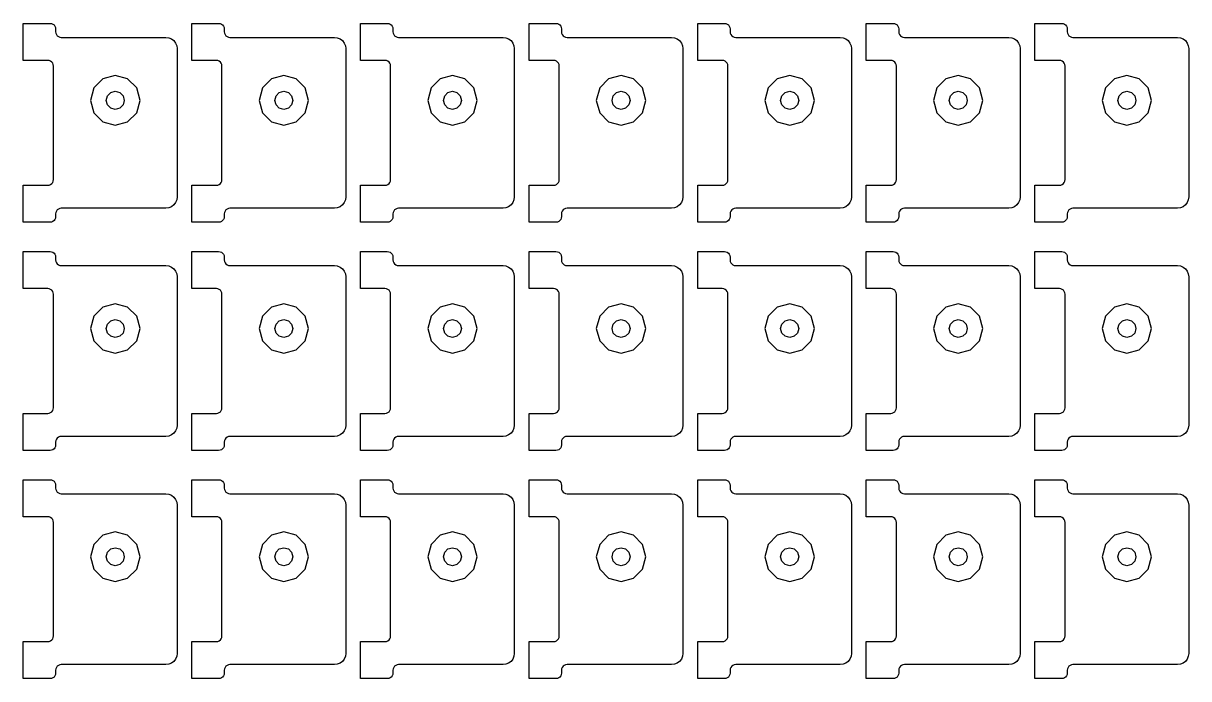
# Model space of a CAD drawing. Extents: x 11 to 212, y 11 to 212.
# Drawn here: x 144.65 to 156.85, y 97.02 to 103.88 of the extents above; entities that cross this region are included whole.
import ezdxf

# ---------------------------------------------------------------- set-up
doc = ezdxf.new("R2010")
doc.units = 0
doc.layers.add('G', color=7, linetype='continuous')

msp = doc.modelspace()

# ---------------------------------------------------------------- linework, layer by layer
at = {"layer": 'G'}
for points in [[(144.906, 102.188), (144.921, 102.19), (144.935, 102.196), (144.947, 102.205), (144.957, 102.218), (144.963, 102.232), (144.965, 102.247), (144.965, 103.435), (144.963, 103.451), (144.957, 103.465), (144.947, 103.477), (144.935, 103.486), (144.921, 103.492), (144.906, 103.494), (144.649, 103.494), (144.649, 103.882), (144.929, 103.882), (144.945, 103.88), (144.959, 103.874), (144.971, 103.865), (144.98, 103.853), (144.986, 103.839), (144.988, 103.824), (144.988, 103.794), (144.99, 103.779), (144.996, 103.765), (145.005, 103.753), (145.018, 103.743), (145.032, 103.737), (145.047, 103.735), (146.141, 103.735), (146.172, 103.731), (146.2, 103.72), (146.224, 103.701), (146.243, 103.676), (146.255, 103.648), (146.259, 103.618), (146.259, 102.065), (146.255, 102.034), (146.243, 102.006), (146.224, 101.982), (146.2, 101.963), (146.172, 101.951), (146.141, 101.947), (145.047, 101.947), (145.032, 101.945), (145.018, 101.939), (145.005, 101.93), (144.996, 101.918), (144.99, 101.903), (144.988, 101.888), (144.988, 101.859), (144.986, 101.844), (144.98, 101.829), (144.971, 101.817), (144.959, 101.808), (144.945, 101.802), (144.929, 101.8), (144.649, 101.8), (144.649, 102.188)], [(146.671, 102.188), (146.686, 102.19), (146.7, 102.196), (146.712, 102.205), (146.722, 102.218), (146.727, 102.232), (146.729, 102.247), (146.729, 103.435), (146.727, 103.451), (146.722, 103.465), (146.712, 103.477), (146.7, 103.486), (146.686, 103.492), (146.671, 103.494), (146.414, 103.494), (146.414, 103.882), (146.694, 103.882), (146.709, 103.88), (146.724, 103.874), (146.736, 103.865), (146.745, 103.853), (146.751, 103.839), (146.753, 103.824), (146.753, 103.794), (146.755, 103.779), (146.761, 103.765), (146.77, 103.753), (146.782, 103.743), (146.797, 103.737), (146.812, 103.735), (147.906, 103.735), (147.936, 103.731), (147.965, 103.72), (147.989, 103.701), (148.008, 103.676), (148.02, 103.648), (148.024, 103.618), (148.024, 102.065), (148.02, 102.034), (148.008, 102.006), (147.989, 101.982), (147.965, 101.963), (147.936, 101.951), (147.906, 101.947), (146.812, 101.947), (146.797, 101.945), (146.782, 101.939), (146.77, 101.93), (146.761, 101.918), (146.755, 101.903), (146.753, 101.888), (146.753, 101.859), (146.751, 101.844), (146.745, 101.829), (146.736, 101.817), (146.724, 101.808), (146.709, 101.802), (146.694, 101.8), (146.414, 101.8), (146.414, 102.188)], [(148.435, 102.188), (148.451, 102.19), (148.465, 102.196), (148.477, 102.205), (148.486, 102.218), (148.492, 102.232), (148.494, 102.247), (148.494, 103.435), (148.492, 103.451), (148.486, 103.465), (148.477, 103.477), (148.465, 103.486), (148.451, 103.492), (148.435, 103.494), (148.179, 103.494), (148.179, 103.882), (148.459, 103.882), (148.474, 103.88), (148.488, 103.874), (148.5, 103.865), (148.51, 103.853), (148.516, 103.839), (148.518, 103.824), (148.518, 103.794), (148.52, 103.779), (148.526, 103.765), (148.535, 103.753), (148.547, 103.743), (148.561, 103.737), (148.576, 103.735), (149.671, 103.735), (149.701, 103.731), (149.729, 103.72), (149.754, 103.701), (149.772, 103.676), (149.784, 103.648), (149.788, 103.618), (149.788, 102.065), (149.784, 102.034), (149.772, 102.006), (149.754, 101.982), (149.729, 101.963), (149.701, 101.951), (149.671, 101.947), (148.576, 101.947), (148.561, 101.945), (148.547, 101.939), (148.535, 101.93), (148.526, 101.918), (148.52, 101.903), (148.518, 101.888), (148.518, 101.859), (148.516, 101.844), (148.51, 101.829), (148.5, 101.817), (148.488, 101.808), (148.474, 101.802), (148.459, 101.8), (148.179, 101.8), (148.179, 102.188)], [(150.2, 102.188), (150.215, 102.19), (150.229, 102.196), (150.242, 102.205), (150.251, 102.218), (150.257, 102.232), (150.259, 102.247), (150.259, 103.435), (150.257, 103.451), (150.251, 103.465), (150.242, 103.477), (150.229, 103.486), (150.215, 103.492), (150.2, 103.494), (149.944, 103.494), (149.944, 103.882), (150.224, 103.882), (150.239, 103.88), (150.253, 103.874), (150.265, 103.865), (150.274, 103.853), (150.28, 103.839), (150.282, 103.824), (150.282, 103.794), (150.284, 103.779), (150.29, 103.765), (150.3, 103.753), (150.312, 103.743), (150.326, 103.737), (150.341, 103.735), (151.435, 103.735), (151.466, 103.731), (151.494, 103.72), (151.518, 103.701), (151.537, 103.676), (151.549, 103.648), (151.553, 103.618), (151.553, 102.065), (151.549, 102.034), (151.537, 102.006), (151.518, 101.982), (151.494, 101.963), (151.466, 101.951), (151.435, 101.947), (150.341, 101.947), (150.326, 101.945), (150.312, 101.939), (150.3, 101.93), (150.29, 101.918), (150.284, 101.903), (150.282, 101.888), (150.282, 101.859), (150.28, 101.844), (150.274, 101.829), (150.265, 101.817), (150.253, 101.808), (150.239, 101.802), (150.224, 101.8), (149.944, 101.8), (149.944, 102.188)], [(151.965, 102.188), (151.98, 102.19), (151.994, 102.196), (152.006, 102.205), (152.016, 102.218), (152.022, 102.232), (152.024, 102.247), (152.024, 103.435), (152.022, 103.451), (152.016, 103.465), (152.006, 103.477), (151.994, 103.486), (151.98, 103.492), (151.965, 103.494), (151.708, 103.494), (151.708, 103.882), (151.988, 103.882), (152.003, 103.88), (152.018, 103.874), (152.03, 103.865), (152.039, 103.853), (152.045, 103.839), (152.047, 103.824), (152.047, 103.794), (152.049, 103.779), (152.055, 103.765), (152.064, 103.753), (152.076, 103.743), (152.091, 103.737), (152.106, 103.735), (153.2, 103.735), (153.23, 103.731), (153.259, 103.72), (153.283, 103.701), (153.302, 103.676), (153.314, 103.648), (153.318, 103.618), (153.318, 102.065), (153.314, 102.034), (153.302, 102.006), (153.283, 101.982), (153.259, 101.963), (153.23, 101.951), (153.2, 101.947), (152.106, 101.947), (152.091, 101.945), (152.076, 101.939), (152.064, 101.93), (152.055, 101.918), (152.049, 101.903), (152.047, 101.888), (152.047, 101.859), (152.045, 101.844), (152.039, 101.829), (152.03, 101.817), (152.018, 101.808), (152.003, 101.802), (151.988, 101.8), (151.708, 101.8), (151.708, 102.188)], [(153.729, 102.188), (153.745, 102.19), (153.759, 102.196), (153.771, 102.205), (153.78, 102.218), (153.786, 102.232), (153.788, 102.247), (153.788, 103.435), (153.786, 103.451), (153.78, 103.465), (153.771, 103.477), (153.759, 103.486), (153.745, 103.492), (153.729, 103.494), (153.473, 103.494), (153.473, 103.882), (153.753, 103.882), (153.768, 103.88), (153.782, 103.874), (153.795, 103.865), (153.804, 103.853), (153.81, 103.839), (153.812, 103.824), (153.812, 103.794), (153.814, 103.779), (153.82, 103.765), (153.829, 103.753), (153.841, 103.743), (153.855, 103.737), (153.871, 103.735), (154.965, 103.735), (154.995, 103.731), (155.024, 103.72), (155.048, 103.701), (155.067, 103.676), (155.078, 103.648), (155.082, 103.618), (155.082, 102.065), (155.078, 102.034), (155.067, 102.006), (155.048, 101.982), (155.024, 101.963), (154.995, 101.951), (154.965, 101.947), (153.871, 101.947), (153.855, 101.945), (153.841, 101.939), (153.829, 101.93), (153.82, 101.918), (153.814, 101.903), (153.812, 101.888), (153.812, 101.859), (153.81, 101.844), (153.804, 101.829), (153.795, 101.817), (153.782, 101.808), (153.768, 101.802), (153.753, 101.8), (153.473, 101.8), (153.473, 102.188)], [(155.494, 102.188), (155.509, 102.19), (155.524, 102.196), (155.536, 102.205), (155.545, 102.218), (155.551, 102.232), (155.553, 102.247), (155.553, 103.435), (155.551, 103.451), (155.545, 103.465), (155.536, 103.477), (155.524, 103.486), (155.509, 103.492), (155.494, 103.494), (155.238, 103.494), (155.238, 103.882), (155.518, 103.882), (155.533, 103.88), (155.547, 103.874), (155.559, 103.865), (155.569, 103.853), (155.574, 103.839), (155.576, 103.824), (155.576, 103.794), (155.578, 103.779), (155.584, 103.765), (155.594, 103.753), (155.606, 103.743), (155.62, 103.737), (155.635, 103.735), (156.729, 103.735), (156.76, 103.731), (156.788, 103.72), (156.813, 103.701), (156.831, 103.676), (156.843, 103.648), (156.847, 103.618), (156.847, 102.065), (156.843, 102.034), (156.831, 102.006), (156.813, 101.982), (156.788, 101.963), (156.76, 101.951), (156.729, 101.947), (155.635, 101.947), (155.62, 101.945), (155.606, 101.939), (155.594, 101.93), (155.584, 101.918), (155.578, 101.903), (155.576, 101.888), (155.576, 101.859), (155.574, 101.844), (155.569, 101.829), (155.559, 101.817), (155.547, 101.808), (155.533, 101.802), (155.518, 101.8), (155.238, 101.8), (155.238, 102.188)], [(145.836, 102.947), (145.871, 103.076), (145.836, 103.206), (145.741, 103.301), (145.612, 103.335), (145.482, 103.301), (145.388, 103.206), (145.353, 103.076), (145.388, 102.947), (145.482, 102.852), (145.612, 102.818), (145.741, 102.852)], [(147.601, 102.947), (147.635, 103.076), (147.601, 103.206), (147.506, 103.301), (147.376, 103.335), (147.247, 103.301), (147.152, 103.206), (147.118, 103.076), (147.152, 102.947), (147.247, 102.852), (147.376, 102.818), (147.506, 102.852)], [(149.365, 102.947), (149.4, 103.076), (149.365, 103.206), (149.271, 103.301), (149.141, 103.335), (149.012, 103.301), (148.917, 103.206), (148.882, 103.076), (148.917, 102.947), (149.012, 102.852), (149.141, 102.818), (149.271, 102.852)], [(151.13, 102.947), (151.165, 103.076), (151.13, 103.206), (151.035, 103.301), (150.906, 103.335), (150.776, 103.301), (150.682, 103.206), (150.647, 103.076), (150.682, 102.947), (150.776, 102.852), (150.906, 102.818), (151.035, 102.852)], [(152.895, 102.947), (152.929, 103.076), (152.895, 103.206), (152.8, 103.301), (152.671, 103.335), (152.541, 103.301), (152.446, 103.206), (152.412, 103.076), (152.446, 102.947), (152.541, 102.852), (152.671, 102.818), (152.8, 102.852)], [(154.659, 102.947), (154.694, 103.076), (154.659, 103.206), (154.565, 103.301), (154.435, 103.335), (154.306, 103.301), (154.211, 103.206), (154.176, 103.076), (154.211, 102.947), (154.306, 102.852), (154.435, 102.818), (154.565, 102.852)], [(156.424, 102.947), (156.459, 103.076), (156.424, 103.206), (156.329, 103.301), (156.2, 103.335), (156.071, 103.301), (155.976, 103.206), (155.941, 103.076), (155.976, 102.947), (156.071, 102.852), (156.2, 102.818), (156.329, 102.852)], [(145.706, 103.076), (145.693, 103.029), (145.659, 102.995), (145.612, 102.982), (145.565, 102.995), (145.53, 103.029), (145.518, 103.076), (145.53, 103.124), (145.565, 103.158), (145.612, 103.171), (145.659, 103.158), (145.693, 103.124)], [(147.471, 103.076), (147.458, 103.029), (147.424, 102.995), (147.376, 102.982), (147.329, 102.995), (147.295, 103.029), (147.282, 103.076), (147.295, 103.124), (147.329, 103.158), (147.376, 103.171), (147.424, 103.158), (147.458, 103.124)], [(149.235, 103.076), (149.223, 103.029), (149.188, 102.995), (149.141, 102.982), (149.094, 102.995), (149.06, 103.029), (149.047, 103.076), (149.06, 103.124), (149.094, 103.158), (149.141, 103.171), (149.188, 103.158), (149.223, 103.124)], [(151, 103.076), (150.987, 103.029), (150.953, 102.995), (150.906, 102.982), (150.859, 102.995), (150.824, 103.029), (150.812, 103.076), (150.824, 103.124), (150.859, 103.158), (150.906, 103.171), (150.953, 103.158), (150.987, 103.124)], [(152.765, 103.076), (152.752, 103.029), (152.718, 102.995), (152.671, 102.982), (152.624, 102.995), (152.589, 103.029), (152.576, 103.076), (152.589, 103.124), (152.624, 103.158), (152.671, 103.171), (152.718, 103.158), (152.752, 103.124)], [(154.529, 103.076), (154.517, 103.029), (154.482, 102.995), (154.435, 102.982), (154.388, 102.995), (154.354, 103.029), (154.341, 103.076), (154.354, 103.124), (154.388, 103.158), (154.435, 103.171), (154.482, 103.158), (154.517, 103.124)], [(156.294, 103.076), (156.282, 103.029), (156.247, 102.995), (156.2, 102.982), (156.153, 102.995), (156.118, 103.029), (156.106, 103.076), (156.118, 103.124), (156.153, 103.158), (156.2, 103.171), (156.247, 103.158), (156.282, 103.124)], [(144.906, 99.8), (144.921, 99.802), (144.935, 99.808), (144.947, 99.817), (144.957, 99.829), (144.963, 99.844), (144.965, 99.859), (144.965, 101.047), (144.963, 101.062), (144.957, 101.076), (144.947, 101.089), (144.935, 101.098), (144.921, 101.104), (144.906, 101.106), (144.649, 101.106), (144.649, 101.494), (144.929, 101.494), (144.945, 101.492), (144.959, 101.486), (144.971, 101.477), (144.98, 101.465), (144.986, 101.451), (144.988, 101.435), (144.988, 101.406), (144.99, 101.391), (144.996, 101.376), (145.005, 101.364), (145.018, 101.355), (145.032, 101.349), (145.047, 101.347), (146.141, 101.347), (146.172, 101.343), (146.2, 101.331), (146.224, 101.313), (146.243, 101.288), (146.255, 101.26), (146.259, 101.229), (146.259, 99.676), (146.255, 99.646), (146.243, 99.618), (146.224, 99.593), (146.2, 99.575), (146.172, 99.563), (146.141, 99.559), (145.047, 99.559), (145.032, 99.557), (145.018, 99.551), (145.005, 99.542), (144.996, 99.529), (144.99, 99.515), (144.988, 99.5), (144.988, 99.471), (144.986, 99.455), (144.98, 99.441), (144.971, 99.429), (144.959, 99.42), (144.945, 99.414), (144.929, 99.412), (144.649, 99.412), (144.649, 99.8)], [(146.671, 99.8), (146.686, 99.802), (146.7, 99.808), (146.712, 99.817), (146.722, 99.829), (146.727, 99.844), (146.729, 99.859), (146.729, 101.047), (146.727, 101.062), (146.722, 101.076), (146.712, 101.089), (146.7, 101.098), (146.686, 101.104), (146.671, 101.106), (146.414, 101.106), (146.414, 101.494), (146.694, 101.494), (146.709, 101.492), (146.724, 101.486), (146.736, 101.477), (146.745, 101.465), (146.751, 101.451), (146.753, 101.435), (146.753, 101.406), (146.755, 101.391), (146.761, 101.376), (146.77, 101.364), (146.782, 101.355), (146.797, 101.349), (146.812, 101.347), (147.906, 101.347), (147.936, 101.343), (147.965, 101.331), (147.989, 101.313), (148.008, 101.288), (148.02, 101.26), (148.024, 101.229), (148.024, 99.676), (148.02, 99.646), (148.008, 99.618), (147.989, 99.593), (147.965, 99.575), (147.936, 99.563), (147.906, 99.559), (146.812, 99.559), (146.797, 99.557), (146.782, 99.551), (146.77, 99.542), (146.761, 99.529), (146.755, 99.515), (146.753, 99.5), (146.753, 99.471), (146.751, 99.455), (146.745, 99.441), (146.736, 99.429), (146.724, 99.42), (146.709, 99.414), (146.694, 99.412), (146.414, 99.412), (146.414, 99.8)], [(148.435, 99.8), (148.451, 99.802), (148.465, 99.808), (148.477, 99.817), (148.486, 99.829), (148.492, 99.844), (148.494, 99.859), (148.494, 101.047), (148.492, 101.062), (148.486, 101.076), (148.477, 101.089), (148.465, 101.098), (148.451, 101.104), (148.435, 101.106), (148.179, 101.106), (148.179, 101.494), (148.459, 101.494), (148.474, 101.492), (148.488, 101.486), (148.5, 101.477), (148.51, 101.465), (148.516, 101.451), (148.518, 101.435), (148.518, 101.406), (148.52, 101.391), (148.526, 101.376), (148.535, 101.364), (148.547, 101.355), (148.561, 101.349), (148.576, 101.347), (149.671, 101.347), (149.701, 101.343), (149.729, 101.331), (149.754, 101.313), (149.772, 101.288), (149.784, 101.26), (149.788, 101.229), (149.788, 99.676), (149.784, 99.646), (149.772, 99.618), (149.754, 99.593), (149.729, 99.575), (149.701, 99.563), (149.671, 99.559), (148.576, 99.559), (148.561, 99.557), (148.547, 99.551), (148.535, 99.542), (148.526, 99.529), (148.52, 99.515), (148.518, 99.5), (148.518, 99.471), (148.516, 99.455), (148.51, 99.441), (148.5, 99.429), (148.488, 99.42), (148.474, 99.414), (148.459, 99.412), (148.179, 99.412), (148.179, 99.8)], [(150.2, 99.8), (150.215, 99.802), (150.229, 99.808), (150.242, 99.817), (150.251, 99.829), (150.257, 99.844), (150.259, 99.859), (150.259, 101.047), (150.257, 101.062), (150.251, 101.076), (150.242, 101.089), (150.229, 101.098), (150.215, 101.104), (150.2, 101.106), (149.944, 101.106), (149.944, 101.494), (150.224, 101.494), (150.239, 101.492), (150.253, 101.486), (150.265, 101.477), (150.274, 101.465), (150.28, 101.451), (150.282, 101.435), (150.282, 101.406), (150.284, 101.391), (150.29, 101.376), (150.3, 101.364), (150.312, 101.355), (150.326, 101.349), (150.341, 101.347), (151.435, 101.347), (151.466, 101.343), (151.494, 101.331), (151.518, 101.313), (151.537, 101.288), (151.549, 101.26), (151.553, 101.229), (151.553, 99.676), (151.549, 99.646), (151.537, 99.618), (151.518, 99.593), (151.494, 99.575), (151.466, 99.563), (151.435, 99.559), (150.341, 99.559), (150.326, 99.557), (150.312, 99.551), (150.3, 99.542), (150.29, 99.529), (150.284, 99.515), (150.282, 99.5), (150.282, 99.471), (150.28, 99.455), (150.274, 99.441), (150.265, 99.429), (150.253, 99.42), (150.239, 99.414), (150.224, 99.412), (149.944, 99.412), (149.944, 99.8)], [(151.965, 99.8), (151.98, 99.802), (151.994, 99.808), (152.006, 99.817), (152.016, 99.829), (152.022, 99.844), (152.024, 99.859), (152.024, 101.047), (152.022, 101.062), (152.016, 101.076), (152.006, 101.089), (151.994, 101.098), (151.98, 101.104), (151.965, 101.106), (151.708, 101.106), (151.708, 101.494), (151.988, 101.494), (152.003, 101.492), (152.018, 101.486), (152.03, 101.477), (152.039, 101.465), (152.045, 101.451), (152.047, 101.435), (152.047, 101.406), (152.049, 101.391), (152.055, 101.376), (152.064, 101.364), (152.076, 101.355), (152.091, 101.349), (152.106, 101.347), (153.2, 101.347), (153.23, 101.343), (153.259, 101.331), (153.283, 101.313), (153.302, 101.288), (153.314, 101.26), (153.318, 101.229), (153.318, 99.676), (153.314, 99.646), (153.302, 99.618), (153.283, 99.593), (153.259, 99.575), (153.23, 99.563), (153.2, 99.559), (152.106, 99.559), (152.091, 99.557), (152.076, 99.551), (152.064, 99.542), (152.055, 99.529), (152.049, 99.515), (152.047, 99.5), (152.047, 99.471), (152.045, 99.455), (152.039, 99.441), (152.03, 99.429), (152.018, 99.42), (152.003, 99.414), (151.988, 99.412), (151.708, 99.412), (151.708, 99.8)], [(153.729, 99.8), (153.745, 99.802), (153.759, 99.808), (153.771, 99.817), (153.78, 99.829), (153.786, 99.844), (153.788, 99.859), (153.788, 101.047), (153.786, 101.062), (153.78, 101.076), (153.771, 101.089), (153.759, 101.098), (153.745, 101.104), (153.729, 101.106), (153.473, 101.106), (153.473, 101.494), (153.753, 101.494), (153.768, 101.492), (153.782, 101.486), (153.795, 101.477), (153.804, 101.465), (153.81, 101.451), (153.812, 101.435), (153.812, 101.406), (153.814, 101.391), (153.82, 101.376), (153.829, 101.364), (153.841, 101.355), (153.855, 101.349), (153.871, 101.347), (154.965, 101.347), (154.995, 101.343), (155.024, 101.331), (155.048, 101.313), (155.067, 101.288), (155.078, 101.26), (155.082, 101.229), (155.082, 99.676), (155.078, 99.646), (155.067, 99.618), (155.048, 99.593), (155.024, 99.575), (154.995, 99.563), (154.965, 99.559), (153.871, 99.559), (153.855, 99.557), (153.841, 99.551), (153.829, 99.542), (153.82, 99.529), (153.814, 99.515), (153.812, 99.5), (153.812, 99.471), (153.81, 99.455), (153.804, 99.441), (153.795, 99.429), (153.782, 99.42), (153.768, 99.414), (153.753, 99.412), (153.473, 99.412), (153.473, 99.8)], [(155.494, 99.8), (155.509, 99.802), (155.524, 99.808), (155.536, 99.817), (155.545, 99.829), (155.551, 99.844), (155.553, 99.859), (155.553, 101.047), (155.551, 101.062), (155.545, 101.076), (155.536, 101.089), (155.524, 101.098), (155.509, 101.104), (155.494, 101.106), (155.238, 101.106), (155.238, 101.494), (155.518, 101.494), (155.533, 101.492), (155.547, 101.486), (155.559, 101.477), (155.569, 101.465), (155.574, 101.451), (155.576, 101.435), (155.576, 101.406), (155.578, 101.391), (155.584, 101.376), (155.594, 101.364), (155.606, 101.355), (155.62, 101.349), (155.635, 101.347), (156.729, 101.347), (156.76, 101.343), (156.788, 101.331), (156.813, 101.313), (156.831, 101.288), (156.843, 101.26), (156.847, 101.229), (156.847, 99.676), (156.843, 99.646), (156.831, 99.618), (156.813, 99.593), (156.788, 99.575), (156.76, 99.563), (156.729, 99.559), (155.635, 99.559), (155.62, 99.557), (155.606, 99.551), (155.594, 99.542), (155.584, 99.529), (155.578, 99.515), (155.576, 99.5), (155.576, 99.471), (155.574, 99.455), (155.569, 99.441), (155.559, 99.429), (155.547, 99.42), (155.533, 99.414), (155.518, 99.412), (155.238, 99.412), (155.238, 99.8)], [(145.836, 100.559), (145.871, 100.688), (145.836, 100.818), (145.741, 100.912), (145.612, 100.947), (145.482, 100.912), (145.388, 100.818), (145.353, 100.688), (145.388, 100.559), (145.482, 100.464), (145.612, 100.429), (145.741, 100.464)], [(147.601, 100.559), (147.635, 100.688), (147.601, 100.818), (147.506, 100.912), (147.376, 100.947), (147.247, 100.912), (147.152, 100.818), (147.118, 100.688), (147.152, 100.559), (147.247, 100.464), (147.376, 100.429), (147.506, 100.464)], [(149.365, 100.559), (149.4, 100.688), (149.365, 100.818), (149.271, 100.912), (149.141, 100.947), (149.012, 100.912), (148.917, 100.818), (148.882, 100.688), (148.917, 100.559), (149.012, 100.464), (149.141, 100.429), (149.271, 100.464)], [(151.13, 100.559), (151.165, 100.688), (151.13, 100.818), (151.035, 100.912), (150.906, 100.947), (150.776, 100.912), (150.682, 100.818), (150.647, 100.688), (150.682, 100.559), (150.776, 100.464), (150.906, 100.429), (151.035, 100.464)], [(152.895, 100.559), (152.929, 100.688), (152.895, 100.818), (152.8, 100.912), (152.671, 100.947), (152.541, 100.912), (152.446, 100.818), (152.412, 100.688), (152.446, 100.559), (152.541, 100.464), (152.671, 100.429), (152.8, 100.464)], [(154.659, 100.559), (154.694, 100.688), (154.659, 100.818), (154.565, 100.912), (154.435, 100.947), (154.306, 100.912), (154.211, 100.818), (154.176, 100.688), (154.211, 100.559), (154.306, 100.464), (154.435, 100.429), (154.565, 100.464)], [(156.424, 100.559), (156.459, 100.688), (156.424, 100.818), (156.329, 100.912), (156.2, 100.947), (156.071, 100.912), (155.976, 100.818), (155.941, 100.688), (155.976, 100.559), (156.071, 100.464), (156.2, 100.429), (156.329, 100.464)], [(145.706, 100.688), (145.693, 100.641), (145.659, 100.607), (145.612, 100.594), (145.565, 100.607), (145.53, 100.641), (145.518, 100.688), (145.53, 100.735), (145.565, 100.77), (145.612, 100.782), (145.659, 100.77), (145.693, 100.735)], [(147.471, 100.688), (147.458, 100.641), (147.424, 100.607), (147.376, 100.594), (147.329, 100.607), (147.295, 100.641), (147.282, 100.688), (147.295, 100.735), (147.329, 100.77), (147.376, 100.782), (147.424, 100.77), (147.458, 100.735)], [(149.235, 100.688), (149.223, 100.641), (149.188, 100.607), (149.141, 100.594), (149.094, 100.607), (149.06, 100.641), (149.047, 100.688), (149.06, 100.735), (149.094, 100.77), (149.141, 100.782), (149.188, 100.77), (149.223, 100.735)], [(151, 100.688), (150.987, 100.641), (150.953, 100.607), (150.906, 100.594), (150.859, 100.607), (150.824, 100.641), (150.812, 100.688), (150.824, 100.735), (150.859, 100.77), (150.906, 100.782), (150.953, 100.77), (150.987, 100.735)], [(152.765, 100.688), (152.752, 100.641), (152.718, 100.607), (152.671, 100.594), (152.624, 100.607), (152.589, 100.641), (152.576, 100.688), (152.589, 100.735), (152.624, 100.77), (152.671, 100.782), (152.718, 100.77), (152.752, 100.735)], [(154.529, 100.688), (154.517, 100.641), (154.482, 100.607), (154.435, 100.594), (154.388, 100.607), (154.354, 100.641), (154.341, 100.688), (154.354, 100.735), (154.388, 100.77), (154.435, 100.782), (154.482, 100.77), (154.517, 100.735)], [(156.294, 100.688), (156.282, 100.641), (156.247, 100.607), (156.2, 100.594), (156.153, 100.607), (156.118, 100.641), (156.106, 100.688), (156.118, 100.735), (156.153, 100.77), (156.2, 100.782), (156.247, 100.77), (156.282, 100.735)], [(144.906, 97.412), (144.921, 97.414), (144.935, 97.42), (144.947, 97.429), (144.957, 97.441), (144.963, 97.455), (144.965, 97.471), (144.965, 98.659), (144.963, 98.674), (144.957, 98.688), (144.947, 98.7), (144.935, 98.71), (144.921, 98.716), (144.906, 98.718), (144.649, 98.718), (144.649, 99.106), (144.929, 99.106), (144.945, 99.104), (144.959, 99.098), (144.971, 99.089), (144.98, 99.076), (144.986, 99.062), (144.988, 99.047), (144.988, 99.018), (144.99, 99.002), (144.996, 98.988), (145.005, 98.976), (145.018, 98.967), (145.032, 98.961), (145.047, 98.959), (146.141, 98.959), (146.172, 98.955), (146.2, 98.943), (146.224, 98.924), (146.243, 98.9), (146.255, 98.872), (146.259, 98.841), (146.259, 97.288), (146.255, 97.258), (146.243, 97.229), (146.224, 97.205), (146.2, 97.186), (146.172, 97.175), (146.141, 97.171), (145.047, 97.171), (145.032, 97.169), (145.018, 97.163), (145.005, 97.153), (144.996, 97.141), (144.99, 97.127), (144.988, 97.112), (144.988, 97.082), (144.986, 97.067), (144.98, 97.053), (144.971, 97.041), (144.959, 97.031), (144.945, 97.026), (144.929, 97.024), (144.649, 97.024), (144.649, 97.412)], [(146.671, 97.412), (146.686, 97.414), (146.7, 97.42), (146.712, 97.429), (146.722, 97.441), (146.727, 97.455), (146.729, 97.471), (146.729, 98.659), (146.727, 98.674), (146.722, 98.688), (146.712, 98.7), (146.7, 98.71), (146.686, 98.716), (146.671, 98.718), (146.414, 98.718), (146.414, 99.106), (146.694, 99.106), (146.709, 99.104), (146.724, 99.098), (146.736, 99.089), (146.745, 99.076), (146.751, 99.062), (146.753, 99.047), (146.753, 99.018), (146.755, 99.002), (146.761, 98.988), (146.77, 98.976), (146.782, 98.967), (146.797, 98.961), (146.812, 98.959), (147.906, 98.959), (147.936, 98.955), (147.965, 98.943), (147.989, 98.924), (148.008, 98.9), (148.02, 98.872), (148.024, 98.841), (148.024, 97.288), (148.02, 97.258), (148.008, 97.229), (147.989, 97.205), (147.965, 97.186), (147.936, 97.175), (147.906, 97.171), (146.812, 97.171), (146.797, 97.169), (146.782, 97.163), (146.77, 97.153), (146.761, 97.141), (146.755, 97.127), (146.753, 97.112), (146.753, 97.082), (146.751, 97.067), (146.745, 97.053), (146.736, 97.041), (146.724, 97.031), (146.709, 97.026), (146.694, 97.024), (146.414, 97.024), (146.414, 97.412)], [(148.435, 97.412), (148.451, 97.414), (148.465, 97.42), (148.477, 97.429), (148.486, 97.441), (148.492, 97.455), (148.494, 97.471), (148.494, 98.659), (148.492, 98.674), (148.486, 98.688), (148.477, 98.7), (148.465, 98.71), (148.451, 98.716), (148.435, 98.718), (148.179, 98.718), (148.179, 99.106), (148.459, 99.106), (148.474, 99.104), (148.488, 99.098), (148.5, 99.089), (148.51, 99.076), (148.516, 99.062), (148.518, 99.047), (148.518, 99.018), (148.52, 99.002), (148.526, 98.988), (148.535, 98.976), (148.547, 98.967), (148.561, 98.961), (148.576, 98.959), (149.671, 98.959), (149.701, 98.955), (149.729, 98.943), (149.754, 98.924), (149.772, 98.9), (149.784, 98.872), (149.788, 98.841), (149.788, 97.288), (149.784, 97.258), (149.772, 97.229), (149.754, 97.205), (149.729, 97.186), (149.701, 97.175), (149.671, 97.171), (148.576, 97.171), (148.561, 97.169), (148.547, 97.163), (148.535, 97.153), (148.526, 97.141), (148.52, 97.127), (148.518, 97.112), (148.518, 97.082), (148.516, 97.067), (148.51, 97.053), (148.5, 97.041), (148.488, 97.031), (148.474, 97.026), (148.459, 97.024), (148.179, 97.024), (148.179, 97.412)], [(150.2, 97.412), (150.215, 97.414), (150.229, 97.42), (150.242, 97.429), (150.251, 97.441), (150.257, 97.455), (150.259, 97.471), (150.259, 98.659), (150.257, 98.674), (150.251, 98.688), (150.242, 98.7), (150.229, 98.71), (150.215, 98.716), (150.2, 98.718), (149.944, 98.718), (149.944, 99.106), (150.224, 99.106), (150.239, 99.104), (150.253, 99.098), (150.265, 99.089), (150.274, 99.076), (150.28, 99.062), (150.282, 99.047), (150.282, 99.018), (150.284, 99.002), (150.29, 98.988), (150.3, 98.976), (150.312, 98.967), (150.326, 98.961), (150.341, 98.959), (151.435, 98.959), (151.466, 98.955), (151.494, 98.943), (151.518, 98.924), (151.537, 98.9), (151.549, 98.872), (151.553, 98.841), (151.553, 97.288), (151.549, 97.258), (151.537, 97.229), (151.518, 97.205), (151.494, 97.186), (151.466, 97.175), (151.435, 97.171), (150.341, 97.171), (150.326, 97.169), (150.312, 97.163), (150.3, 97.153), (150.29, 97.141), (150.284, 97.127), (150.282, 97.112), (150.282, 97.082), (150.28, 97.067), (150.274, 97.053), (150.265, 97.041), (150.253, 97.031), (150.239, 97.026), (150.224, 97.024), (149.944, 97.024), (149.944, 97.412)], [(151.965, 97.412), (151.98, 97.414), (151.994, 97.42), (152.006, 97.429), (152.016, 97.441), (152.022, 97.455), (152.024, 97.471), (152.024, 98.659), (152.022, 98.674), (152.016, 98.688), (152.006, 98.7), (151.994, 98.71), (151.98, 98.716), (151.965, 98.718), (151.708, 98.718), (151.708, 99.106), (151.988, 99.106), (152.003, 99.104), (152.018, 99.098), (152.03, 99.089), (152.039, 99.076), (152.045, 99.062), (152.047, 99.047), (152.047, 99.018), (152.049, 99.002), (152.055, 98.988), (152.064, 98.976), (152.076, 98.967), (152.091, 98.961), (152.106, 98.959), (153.2, 98.959), (153.23, 98.955), (153.259, 98.943), (153.283, 98.924), (153.302, 98.9), (153.314, 98.872), (153.318, 98.841), (153.318, 97.288), (153.314, 97.258), (153.302, 97.229), (153.283, 97.205), (153.259, 97.186), (153.23, 97.175), (153.2, 97.171), (152.106, 97.171), (152.091, 97.169), (152.076, 97.163), (152.064, 97.153), (152.055, 97.141), (152.049, 97.127), (152.047, 97.112), (152.047, 97.082), (152.045, 97.067), (152.039, 97.053), (152.03, 97.041), (152.018, 97.031), (152.003, 97.026), (151.988, 97.024), (151.708, 97.024), (151.708, 97.412)], [(153.729, 97.412), (153.745, 97.414), (153.759, 97.42), (153.771, 97.429), (153.78, 97.441), (153.786, 97.455), (153.788, 97.471), (153.788, 98.659), (153.786, 98.674), (153.78, 98.688), (153.771, 98.7), (153.759, 98.71), (153.745, 98.716), (153.729, 98.718), (153.473, 98.718), (153.473, 99.106), (153.753, 99.106), (153.768, 99.104), (153.782, 99.098), (153.795, 99.089), (153.804, 99.076), (153.81, 99.062), (153.812, 99.047), (153.812, 99.018), (153.814, 99.002), (153.82, 98.988), (153.829, 98.976), (153.841, 98.967), (153.855, 98.961), (153.871, 98.959), (154.965, 98.959), (154.995, 98.955), (155.024, 98.943), (155.048, 98.924), (155.067, 98.9), (155.078, 98.872), (155.082, 98.841), (155.082, 97.288), (155.078, 97.258), (155.067, 97.229), (155.048, 97.205), (155.024, 97.186), (154.995, 97.175), (154.965, 97.171), (153.871, 97.171), (153.855, 97.169), (153.841, 97.163), (153.829, 97.153), (153.82, 97.141), (153.814, 97.127), (153.812, 97.112), (153.812, 97.082), (153.81, 97.067), (153.804, 97.053), (153.795, 97.041), (153.782, 97.031), (153.768, 97.026), (153.753, 97.024), (153.473, 97.024), (153.473, 97.412)], [(155.494, 97.412), (155.509, 97.414), (155.524, 97.42), (155.536, 97.429), (155.545, 97.441), (155.551, 97.455), (155.553, 97.471), (155.553, 98.659), (155.551, 98.674), (155.545, 98.688), (155.536, 98.7), (155.524, 98.71), (155.509, 98.716), (155.494, 98.718), (155.238, 98.718), (155.238, 99.106), (155.518, 99.106), (155.533, 99.104), (155.547, 99.098), (155.559, 99.089), (155.569, 99.076), (155.574, 99.062), (155.576, 99.047), (155.576, 99.018), (155.578, 99.002), (155.584, 98.988), (155.594, 98.976), (155.606, 98.967), (155.62, 98.961), (155.635, 98.959), (156.729, 98.959), (156.76, 98.955), (156.788, 98.943), (156.813, 98.924), (156.831, 98.9), (156.843, 98.872), (156.847, 98.841), (156.847, 97.288), (156.843, 97.258), (156.831, 97.229), (156.813, 97.205), (156.788, 97.186), (156.76, 97.175), (156.729, 97.171), (155.635, 97.171), (155.62, 97.169), (155.606, 97.163), (155.594, 97.153), (155.584, 97.141), (155.578, 97.127), (155.576, 97.112), (155.576, 97.082), (155.574, 97.067), (155.569, 97.053), (155.559, 97.041), (155.547, 97.031), (155.533, 97.026), (155.518, 97.024), (155.238, 97.024), (155.238, 97.412)], [(145.836, 98.171), (145.871, 98.3), (145.836, 98.429), (145.741, 98.524), (145.612, 98.559), (145.482, 98.524), (145.388, 98.429), (145.353, 98.3), (145.388, 98.171), (145.482, 98.076), (145.612, 98.041), (145.741, 98.076)], [(147.601, 98.171), (147.635, 98.3), (147.601, 98.429), (147.506, 98.524), (147.376, 98.559), (147.247, 98.524), (147.152, 98.429), (147.118, 98.3), (147.152, 98.171), (147.247, 98.076), (147.376, 98.041), (147.506, 98.076)], [(149.365, 98.171), (149.4, 98.3), (149.365, 98.429), (149.271, 98.524), (149.141, 98.559), (149.012, 98.524), (148.917, 98.429), (148.882, 98.3), (148.917, 98.171), (149.012, 98.076), (149.141, 98.041), (149.271, 98.076)], [(151.13, 98.171), (151.165, 98.3), (151.13, 98.429), (151.035, 98.524), (150.906, 98.559), (150.776, 98.524), (150.682, 98.429), (150.647, 98.3), (150.682, 98.171), (150.776, 98.076), (150.906, 98.041), (151.035, 98.076)], [(152.895, 98.171), (152.929, 98.3), (152.895, 98.429), (152.8, 98.524), (152.671, 98.559), (152.541, 98.524), (152.446, 98.429), (152.412, 98.3), (152.446, 98.171), (152.541, 98.076), (152.671, 98.041), (152.8, 98.076)], [(154.659, 98.171), (154.694, 98.3), (154.659, 98.429), (154.565, 98.524), (154.435, 98.559), (154.306, 98.524), (154.211, 98.429), (154.176, 98.3), (154.211, 98.171), (154.306, 98.076), (154.435, 98.041), (154.565, 98.076)], [(156.424, 98.171), (156.459, 98.3), (156.424, 98.429), (156.329, 98.524), (156.2, 98.559), (156.071, 98.524), (155.976, 98.429), (155.941, 98.3), (155.976, 98.171), (156.071, 98.076), (156.2, 98.041), (156.329, 98.076)], [(145.706, 98.3), (145.693, 98.253), (145.659, 98.218), (145.612, 98.206), (145.565, 98.218), (145.53, 98.253), (145.518, 98.3), (145.53, 98.347), (145.565, 98.382), (145.612, 98.394), (145.659, 98.382), (145.693, 98.347)], [(147.471, 98.3), (147.458, 98.253), (147.424, 98.218), (147.376, 98.206), (147.329, 98.218), (147.295, 98.253), (147.282, 98.3), (147.295, 98.347), (147.329, 98.382), (147.376, 98.394), (147.424, 98.382), (147.458, 98.347)], [(149.235, 98.3), (149.223, 98.253), (149.188, 98.218), (149.141, 98.206), (149.094, 98.218), (149.06, 98.253), (149.047, 98.3), (149.06, 98.347), (149.094, 98.382), (149.141, 98.394), (149.188, 98.382), (149.223, 98.347)], [(151, 98.3), (150.987, 98.253), (150.953, 98.218), (150.906, 98.206), (150.859, 98.218), (150.824, 98.253), (150.812, 98.3), (150.824, 98.347), (150.859, 98.382), (150.906, 98.394), (150.953, 98.382), (150.987, 98.347)], [(152.765, 98.3), (152.752, 98.253), (152.718, 98.218), (152.671, 98.206), (152.624, 98.218), (152.589, 98.253), (152.576, 98.3), (152.589, 98.347), (152.624, 98.382), (152.671, 98.394), (152.718, 98.382), (152.752, 98.347)], [(154.529, 98.3), (154.517, 98.253), (154.482, 98.218), (154.435, 98.206), (154.388, 98.218), (154.354, 98.253), (154.341, 98.3), (154.354, 98.347), (154.388, 98.382), (154.435, 98.394), (154.482, 98.382), (154.517, 98.347)], [(156.294, 98.3), (156.282, 98.253), (156.247, 98.218), (156.2, 98.206), (156.153, 98.218), (156.118, 98.253), (156.106, 98.3), (156.118, 98.347), (156.153, 98.382), (156.2, 98.394), (156.247, 98.382), (156.282, 98.347)]]:
    msp.add_lwpolyline(points, close=True, dxfattribs=at)

doc.saveas('drawing.dxf')
